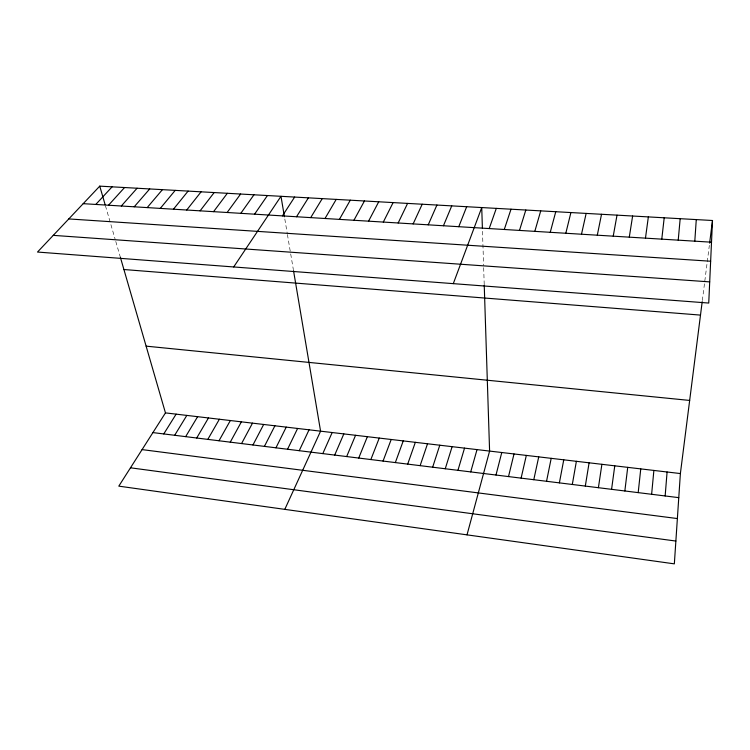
<?xml version="1.0" encoding="UTF-8"?>
<svg xmlns="http://www.w3.org/2000/svg" width="750" height="750" viewBox="0 0 750 750"><rect width="100%" height="100%" fill="white"/><g stroke="black" fill="none" stroke-linecap="round" stroke-linejoin="round"><path stroke-width="0.56" stroke-dasharray="3.75 2.81" d="M702.337 300.553L704.513 283.416M704.803 281.109L707.119 262.903M707.259 261.816L709.341 245.372M105.431 205.744L115.181 239.381M115.772 241.416L120.394 257.381M284.812 219.009L287.231 233.372M287.419 234.469L290.334 251.775M290.691 253.894L293.353 269.681M482.494 231.281L483.6 265.453M483.675 267.656L484.237 285.169"/><path stroke-width="1.12" d="M712.5 220.5L708.741 303.056L37.5 252.047L99.75 186.141L712.5 220.5L709.631 243.131M702.197 301.688L680.381 473.559L674.344 563.859L118.8 486.141L165.459 412.894L120.394 257.381M694.8 241.172L696.272 219.591M665.156 495.956L667.087 471.994M678.225 240.159L680.175 218.691M651.628 494.278L653.878 470.438M638.194 492.619L640.763 468.891M661.781 239.147L664.2 217.791M624.844 490.969L627.722 467.353M611.578 489.328L614.766 465.825M645.469 238.153L648.356 216.9M598.406 487.697L601.894 464.306M629.288 237.159L632.625 216.019M585.309 486.075L589.097 462.797M572.306 484.472L576.384 461.306M613.228 236.175L617.016 215.147M559.387 482.869L563.756 459.816M597.3 235.2L601.528 214.275M546.544 481.284L551.203 458.334M533.784 479.709L538.734 456.863M581.494 234.225L586.153 213.412M521.109 478.134L526.331 455.409M508.509 476.578L514.012 453.956M565.809 233.269L570.9 212.559M495.994 475.031L501.769 452.512M550.247 232.312L555.759 211.716M467.016 534.853L489.6 451.078L484.237 285.169M470.709 471.9L477.028 449.597M534.806 231.366L540.731 210.872M457.941 470.325L464.531 448.125M445.256 468.759L452.119 446.663M519.487 230.428L525.816 210.028M432.656 467.194L439.781 445.209M504.281 229.491L511.013 209.203M420.131 465.647L427.519 443.766M407.691 464.109L415.341 442.331M489.197 228.572L496.312 208.378M395.334 462.581L403.238 440.906M453.291 283.641L481.734 207.562L482.391 228.075M383.053 461.062L391.2 439.491M370.847 459.553L379.247 438.075M458.766 226.706L466.678 206.719M358.725 458.053L367.369 436.678M346.669 456.562L355.566 435.291M443.438 225.759L451.744 205.875M334.697 455.081L343.828 433.903M428.231 224.831L436.913 205.05M322.8 453.609L332.166 432.534M284.803 509.363L320.578 431.166L293.531 270.722M413.137 223.903L422.203 204.225M299.231 450.694L309.056 429.806M398.166 222.984L407.597 203.4M287.55 449.25L297.609 428.456M275.953 447.816L286.228 427.116M383.306 222.075L393.113 202.594M264.422 446.381L274.913 425.784M368.559 221.175L378.722 201.788M252.956 444.966L263.672 424.462M241.566 443.559L252.497 423.141M353.925 220.275L364.453 200.981M230.25 442.162L241.388 421.837M219 440.766L230.344 420.534M339.413 219.384L350.278 200.184M207.816 439.387L219.375 419.241M325.003 218.503L336.216 199.397M196.706 438.009L208.463 417.956M185.653 436.641L197.616 416.681M310.697 217.622L322.256 198.619M174.675 435.281L186.834 415.406M163.763 433.931L176.119 414.15M296.512 216.759L308.4 197.841M282.422 215.887L294.637 197.072M233.691 266.953L280.988 196.303L284.428 216.75M254.569 214.181L267.422 195.544M240.797 213.338L253.969 194.784M227.128 212.503L240.609 194.034M213.562 211.669L227.344 193.294M200.091 210.844L214.172 192.553M186.722 210.028L201.094 191.822M173.447 209.213L188.109 191.091M160.275 208.406L175.219 190.369M147.188 207.6L162.422 189.656M134.203 206.803L149.709 188.944M121.312 206.016L137.091 188.231M108.516 205.228L124.556 187.528M95.803 204.45L112.106 186.834M83.184 203.672L711.506 242.194M68.775 218.934L710.644 261.234M53.259 235.359L709.697 281.887M123.919 269.522L700.491 315.094M146.119 346.144L689.663 400.434M165.459 412.894L680.381 473.559M152.916 432.591L678.769 497.644M142.078 449.606L677.372 518.559M130.481 467.803L675.872 541.05M99.75 186.141L105.122 204.666"/></g></svg>
